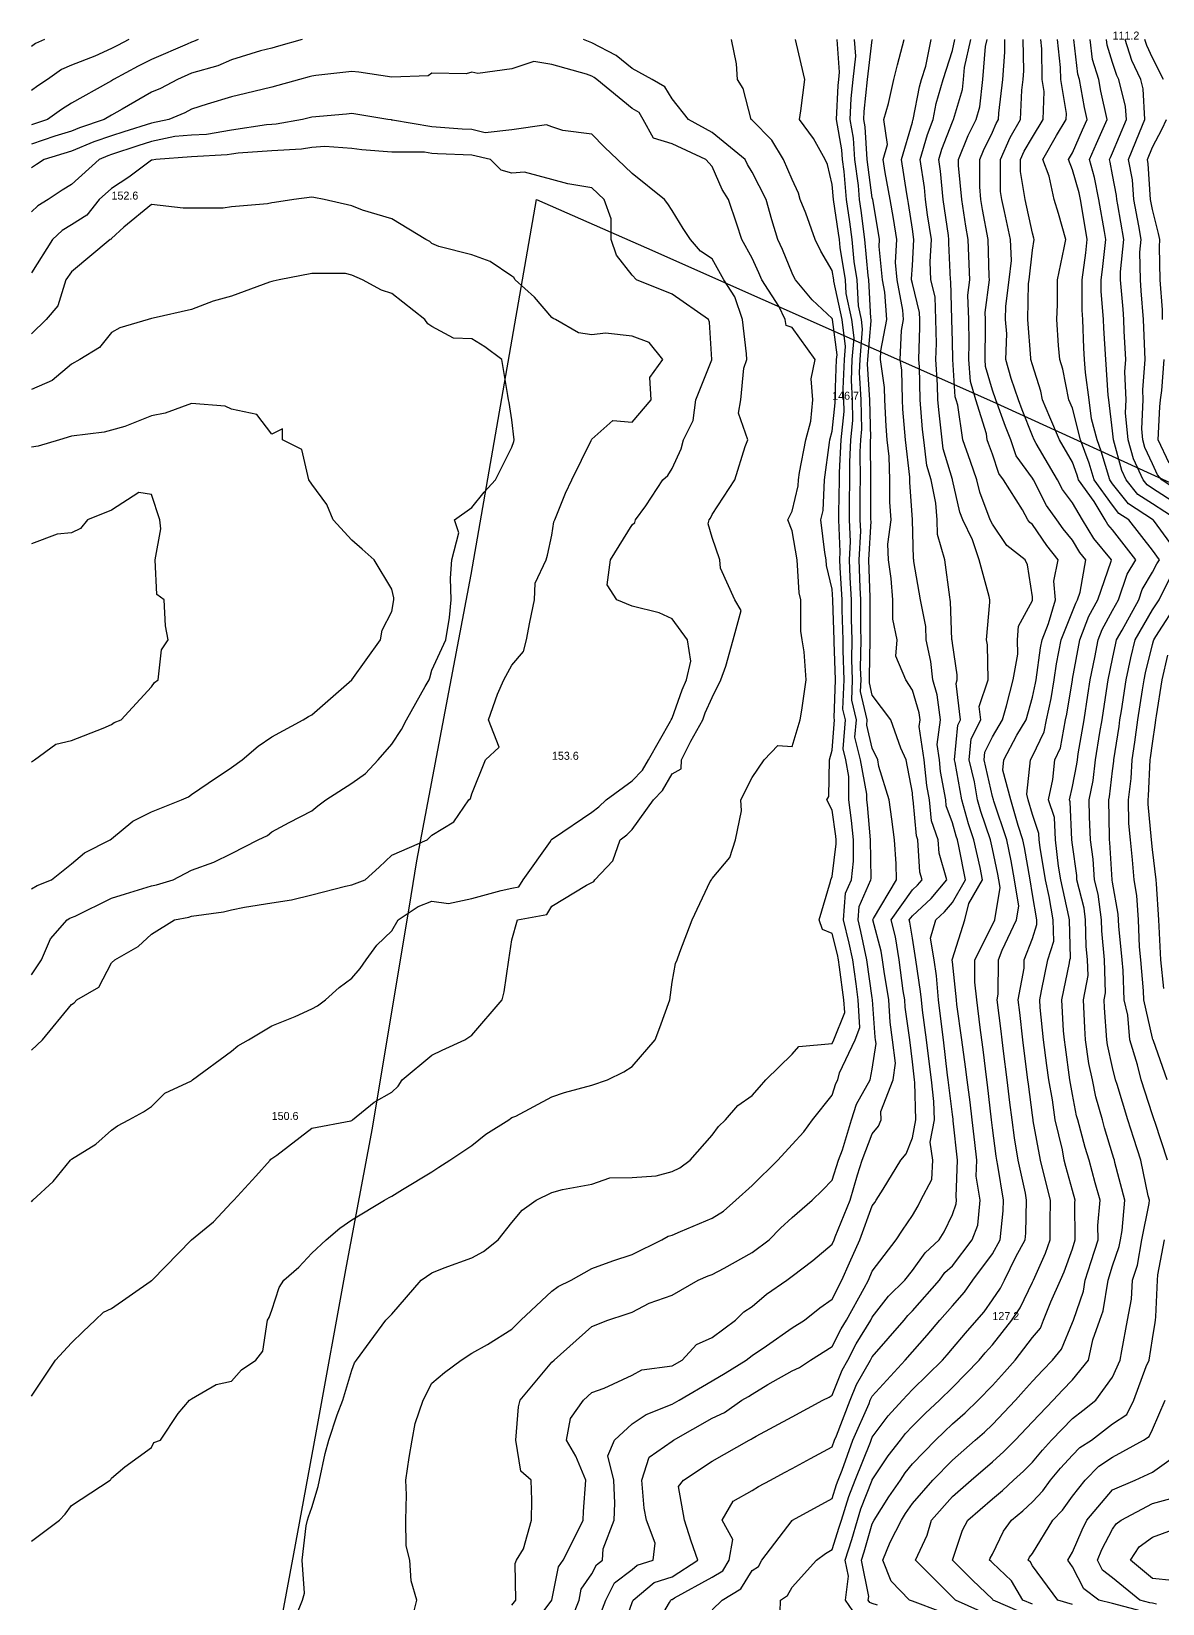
# Model space of a CAD drawing. Extents: x 0 to 213, y 0 to 456.
# Drawn here: x 0 to 141.2, y 259.6 to 456 of the extents above; entities that cross this region are included whole.
import ezdxf

# ---------------------------------------------------------------- set-up
doc = ezdxf.new("R2010")
doc.units = 0
for name, color, linetype in [('CONTOURS_MAJEURES', 3, 'CONTINUOUS'), ('CONTOURS_MINEURES', 8, 'CONTINUOUS'), ('PARCELLE', 4, 'CONTINUOUS'), ('POINTS_COTES', 7, 'CONTINUOUS')]:
    doc.layers.add(name, color=color, linetype=linetype)

msp = doc.modelspace()

# ---------------------------------------------------------------- linework, layer by layer
at = {"layer": 'CONTOURS_MAJEURES'}
for points in [[(1.647, 454.996), (0.487, 454.509), (0, 454.149)], [(61.275, 254.996), (64.998, 260.003), (65.817, 264.181), (66.391, 265), (67.868, 267.869), (68.91, 269.996), (68.921, 271.073), (69.217, 275.004), (67.981, 277.986), (66.804, 280), (67.306, 282.688), (68.953, 284.996), (69.996, 285.943), (71.499, 286.499), (75.005, 288.109), (76.206, 288.8), (80.003, 289.299), (81.263, 290.004), (83.065, 291.939), (85.001, 292.831), (87.92, 295), (88.96, 296.039), (89.999, 296.714), (91.77, 298.226), (94.325, 299.997), (94.998, 300.47), (97.574, 302.423), (99.996, 304.471), (100.237, 305.004), (100.375, 305.383), (102.227, 310.001), (103.142, 313.139), (103.723, 314.997), (105.005, 318.273), (105.795, 319.213), (106.099, 320.004), (106.05, 321.049), (107.587, 325.001), (107.892, 327.111), (107.541, 329.997), (107.236, 332.233), (107.048, 335.005), (106.467, 338.539), (106.267, 340.001), (106.103, 341.099), (105.05, 344.998), (105.165, 345.158), (108.026, 350.005), (107.987, 352.02), (107.757, 355.001), (107.424, 357.579), (107.092, 359.998), (105.834, 364.174), (105.681, 365.005), (105.005, 366.444), (104.312, 369.311), (104.367, 370.002), (103.541, 373.538), (103.596, 374.998), (103.544, 376.455), (103.619, 379.995), (103.569, 381.429), (103.574, 385.002), (103.472, 386.531), (103.363, 389.998), (103.565, 393.559), (103.506, 394.995), (103.497, 398.495), (103.522, 400.002), (103.477, 403.475), (103.553, 404.999), (103.696, 406.304), (103.612, 409.995), (103.403, 413.401), (103.468, 415.003), (103.798, 418.795), (103.642, 419.999), (103.268, 421.731), (103.111, 424.995), (102.737, 427.263), (102.488, 430.003), (102.207, 432.209), (101.79, 434.999), (101.475, 438.52), (101.279, 439.996), (101.203, 441.202), (100.527, 445.003), (100.745, 449.252), (100.819, 449.999), (100.925, 450.926), (100.606, 454.996)], [(85.001, 258.788), (86.266, 260.003), (88.597, 261.405), (89.999, 263.713), (90.784, 264.216), (91.2, 265), (94.998, 269.96), (95.018, 269.976), (95.056, 269.996), (99.996, 272.725), (100.537, 274.462), (100.749, 275.004), (101.244, 276.248), (102.569, 280), (104.597, 284.59), (104.754, 284.996), (104.826, 285.175), (105.005, 285.487), (109.11, 290.004), (110.003, 291.05), (111.871, 293.133), (113.433, 295), (115.001, 296.777), (116.532, 298.466), (117.572, 299.997), (119.999, 303.261), (120.977, 305.004), (121.341, 308.66), (121.372, 310.001), (120.686, 314.31), (120.538, 314.997), (120.46, 315.459), (119.999, 319.003), (119.88, 320.004), (119.377, 324.379), (119.289, 325.001), (118.829, 328.827), (118.666, 329.997), (118.458, 331.541), (118.038, 335.005), (117.805, 337.199), (117.821, 340.001), (119.999, 344.369), (120.298, 344.998), (120.966, 349.036), (120.806, 350.005), (120.691, 350.696), (119.999, 353.881), (119.752, 355.001), (118.546, 358.545), (118.14, 359.998), (117.745, 362.257), (117.114, 365.005), (117.366, 367.638), (118.56, 370.002), (118.352, 371.648), (119.478, 374.998), (119.377, 379.372), (119.282, 379.995), (119.69, 384.692), (119.673, 385.002), (119.605, 385.396), (118.348, 389.998), (117.517, 392.48), (116.302, 394.995), (115.944, 395.939), (115.016, 400.002), (115.012, 400.014), (115.001, 400.046), (113.844, 403.842), (113.712, 404.999), (113.345, 408.34), (113.201, 409.995), (113.164, 411.836), (112.936, 415.003), (113, 417.003), (112.934, 419.999), (112.848, 422.843), (112.313, 424.995), (112.216, 427.213), (112.387, 430.003), (111.914, 433.088), (111.643, 434.999), (111.506, 436.502), (110.965, 439.996), (111.886, 443.116), (112.608, 445.003), (112.995, 447.008), (113.863, 449.999), (115.001, 453.618), (115.322, 454.996)], [(118.572, 258.574), (115.402, 260.003), (115.198, 260.2), (115.001, 260.397), (110.396, 265), (111.873, 268.126), (112.411, 269.996), (115.001, 272.95), (117.367, 275.004), (119.999, 277.283), (121.441, 278.559), (122.848, 280), (124.997, 282.269), (127.594, 284.996), (128.765, 286.23), (129.996, 287.513), (131.999, 290.004), (132.539, 292.541), (133.429, 295), (133.832, 296.169), (134.446, 299.997), (135.005, 301.756), (135.83, 304.177), (135.975, 305.004), (136.212, 306.211), (136.548, 310.001), (135.296, 314.706), (135.236, 314.997), (135.179, 315.172), (135.005, 315.72), (134, 319.001), (133.733, 320.004), (132.906, 322.907), (132.493, 325.001), (132.044, 327.044), (131.634, 329.997), (131.524, 331.526), (131.362, 335.005), (131.942, 338.059), (131.881, 340.001), (131.72, 341.721), (131.635, 344.998), (131.448, 346.45), (130.557, 350.005), (130.525, 350.533), (129.996, 354.398), (129.924, 355.001), (129.731, 359.733), (129.64, 359.998), (129.996, 361.667), (130.544, 364.457), (130.612, 365.005), (130.725, 365.733), (131.444, 370.002), (131.927, 373.071), (132.226, 374.998), (132.796, 377.791), (133.209, 379.995), (133.709, 381.29), (135.005, 383.668), (135.729, 385.002), (136.816, 388.188), (137.897, 389.998), (135.005, 393.726), (134.433, 394.425), (134.085, 394.995), (132.728, 397.271), (130.754, 400.002), (130.581, 400.587), (129.996, 402.179), (128.388, 404.999), (127.175, 407.818), (126.276, 409.995), (126.068, 411.068), (124.997, 414.335), (124.811, 415.003), (124.816, 415.184), (124.427, 419.999), (124.515, 424.513), (124.577, 424.995), (124.997, 428.697), (125.233, 430.003), (125.181, 430.187), (124.997, 430.792), (124.07, 434.999), (123.51, 438.509), (123.51, 439.996), (123.961, 441.034), (124.997, 442.82), (126.326, 445.003), (126.479, 448.519), (126.23, 449.999), (126.168, 453.826), (126.037, 454.996)], [(145.001, 397.384), (141.142, 400.002), (140.629, 400.629), (140.003, 401.983), (139.042, 404.038), (138.774, 404.999), (138.65, 406.351), (138.827, 409.995), (138.764, 411.236), (139.073, 415.003), (139.018, 415.986), (138.851, 419.999), (138.596, 423.589), (138.481, 424.995), (138.413, 428.411), (138.576, 430.003), (138.289, 431.716), (137.651, 434.999), (137.489, 437.483), (137.001, 439.996), (138.37, 443.367), (139.05, 445.003), (138.827, 448.825), (138.529, 449.999), (137.405, 452.399), (136.559, 454.996)], [(0, 285.507), (3.012, 290.004), (4.998, 292.167), (6.437, 293.562), (7.966, 295), (9.012, 295.984), (9.996, 296.46), (14.82, 299.812), (15.005, 299.928), (15.051, 299.95), (15.084, 299.997), (20.003, 305.004), (22.721, 307.284), (25.001, 309.701), (25.269, 310.001), (28, 312.998), (29.804, 314.997), (29.905, 315.091), (30, 315.173), (30.624, 315.623), (34.998, 318.958), (39.903, 319.912), (39.996, 319.944), (40.036, 319.964), (40.11, 320.004), (42.784, 322.219), (45.005, 323.47), (45.777, 324.229), (46.306, 325.001), (50.003, 328.102), (51.282, 328.719), (54.127, 329.997), (55.001, 330.581), (58.786, 335.005), (59.011, 335.992), (59.6, 340.001), (59.999, 342.499), (60.681, 344.998), (64.338, 345.658), (64.998, 346.697), (69.314, 349.322), (69.996, 349.667), (70.211, 349.79), (70.345, 350.005), (72.62, 352.384), (73.522, 355.001), (74.359, 355.646), (75.005, 356.285), (77.666, 359.998), (78.82, 361.183), (80.003, 363.244), (81.131, 363.875), (81.162, 365.005), (82.32, 367.322), (83.845, 370.002), (84.149, 370.854), (85.001, 372.783), (86.094, 374.998), (86.691, 376.688), (87.629, 379.995), (88.643, 383.643), (87.841, 385.002), (86.042, 388.957), (85.944, 389.998), (85.001, 392.774), (84.501, 394.495), (84.65, 394.995), (84.792, 395.205), (85.001, 395.652), (87.85, 400.002), (89.14, 404.14), (89.444, 404.999), (88.308, 408.305), (88.602, 409.995), (88.945, 413.947), (89.326, 415.003), (89.292, 415.71), (88.775, 419.999), (87.849, 422.845), (86.468, 424.995), (85.001, 427.61), (83.566, 428.564), (82.302, 430.003), (81.396, 431.396), (80.003, 433.651), (79.458, 434.455), (79.037, 434.999), (75.005, 438.254), (73.192, 439.996), (71.571, 441.571), (69.996, 443.161), (66.356, 443.642), (64.998, 444.096), (64.319, 444.323), (59.999, 443.716), (56.646, 443.355), (55.001, 443.755), (53.798, 443.798), (50.003, 444.088), (45.065, 444.943), (45.005, 444.943), (44.949, 444.947), (44.52, 445.003), (39.996, 445.743), (39.333, 445.666), (34.998, 445.286), (33.852, 445.003), (30.578, 444.424), (30, 444.394), (29.344, 444.346), (25.001, 443.691), (21.862, 443.141), (20.003, 443.041), (17.884, 442.88), (15.005, 442.248), (13.277, 441.723), (9.996, 440.617), (9.531, 440.462), (8.438, 439.996), (4.998, 436.903), (3.837, 436.16), (2.072, 434.999), (0.782, 434.218), (0, 433.491)], [(0, 364.735), (0.4, 365.005), (3.049, 366.953), (4.998, 367.399), (8.962, 368.968), (9.996, 369.425), (10.342, 369.657), (11.198, 370.002), (15.005, 374.129), (15.344, 374.659), (15.805, 374.998), (16.255, 378.745), (17.063, 379.995), (16.754, 381.747), (16.583, 385.002), (15.657, 385.654), (15.459, 389.998), (16.158, 393.842), (16.022, 394.995), (15.005, 398.157), (13.411, 398.409), (9.996, 396.206), (6.997, 394.995), (6.109, 393.884), (4.998, 393.383), (3.213, 393.21), (0, 391.997)], [(140.485, 259.52), (140.003, 259.609), (139.667, 259.667), (138.403, 260.003), (135.005, 262.811), (133.767, 263.765), (133.122, 265), (133.684, 266.317), (135.005, 268.866), (135.451, 269.55), (136.066, 269.996), (140.003, 272.098), (142.293, 272.709)]]:
    msp.add_lwpolyline(points, dxfattribs=at)
at = {"layer": 'CONTOURS_MINEURES'}
for points in [[(1.647, 454.996), (0.487, 454.509), (0, 454.149)], [(12.171, 454.996), (10.728, 454.265), (9.996, 453.872), (7.907, 452.908), (4.998, 451.795), (3.732, 451.265), (2.022, 449.999), (0.786, 449.214), (0, 448.648)], [(20.811, 454.996), (20.246, 454.753), (20.003, 454.684), (19.444, 454.437), (15.005, 452.498), (13.344, 451.656), (10.258, 449.999), (9.996, 449.849), (9.612, 449.615), (4.998, 447.04), (3.752, 446.248), (2.02, 445.003), (0, 444.322)], [(33.791, 454.996), (30.842, 454.154), (30, 453.929), (28.599, 453.596), (25.001, 452.454), (23.285, 451.716), (20.003, 450.78), (18.234, 449.999), (16.117, 448.887), (15.005, 448.427), (11.312, 446.315), (9.996, 445.561), (9.081, 445.003), (6.017, 443.982), (4.998, 443.547), (2.912, 442.914), (0, 441.932)], [(33.042, 258.044), (33.844, 260.003), (34.116, 260.885), (33.816, 265), (34.284, 269.282), (34.476, 269.996), (34.586, 270.409), (34.998, 271.589), (35.813, 274.187), (35.971, 275.004), (36.664, 278.335), (37.12, 280), (38.16, 283.161), (38.899, 284.996), (39.996, 288.752), (40.33, 289.67), (40.574, 290.004), (42.308, 292.31), (44.259, 295), (45.005, 295.729), (48.664, 299.997), (50.003, 300.913), (51.533, 301.53), (55.001, 302.764), (56.454, 303.549), (58.269, 305.004), (59.999, 307.198), (61.277, 308.724), (63.025, 310.001), (64.998, 310.949), (66.313, 311.315), (69.996, 311.999), (72.234, 312.765), (75.005, 312.794), (78.027, 313.022), (80.003, 313.557), (80.974, 314.026), (82.269, 314.997), (85.001, 318.108), (85.802, 319.202), (86.69, 320.004), (88.199, 321.805), (89.999, 323.065), (90.911, 324.09), (91.721, 325.001), (94.998, 328.24), (95.814, 329.182), (99.996, 329.553), (100.208, 329.997), (101.557, 333.443), (101.463, 335.005), (100.923, 339.076), (100.789, 340.001), (100.653, 340.657), (99.996, 343.283), (98.803, 343.806), (98.376, 344.998), (99.8, 349.809), (99.817, 350.005), (99.996, 350.405), (100.496, 354.503), (100.489, 355.001), (100.448, 355.453), (99.996, 358.708), (99.306, 359.998), (99.59, 360.405), (99.637, 365.005), (99.996, 366.211), (100.294, 370.002), (100.238, 370.243), (100.419, 374.998), (100.248, 379.743), (100.254, 379.995), (100.083, 384.915), (100.083, 385.002), (99.996, 386.317), (99.282, 389.285), (99.235, 389.998), (99.079, 390.915), (98.592, 394.995), (98.859, 396.134), (99.022, 400.002), (99.64, 404.643), (99.711, 404.999), (99.996, 406.065), (100.382, 409.609), (100.374, 409.995), (100.352, 410.351), (100.542, 415.003), (100.594, 415.599), (100.026, 419.999), (99.996, 420.139), (97.475, 422.475), (95.418, 424.995), (95.261, 425.26), (94.998, 425.797), (93.77, 428.773), (93.203, 430.003), (92.457, 432.46), (91.742, 434.999), (89.999, 438.427), (89.404, 439.4), (89.14, 439.996), (85.001, 443.377), (82.029, 445.003), (80.003, 447.61), (79.113, 449.11), (77.526, 449.999), (75.005, 451.378), (72.998, 452.995), (69.996, 454.58), (68.932, 454.996)], [(47.485, 257.519), (48.129, 260.003), (47.411, 262.409), (47.27, 265), (46.794, 266.789), (46.734, 269.996), (46.853, 273.152), (46.757, 275.004), (47.165, 277.841), (47.548, 280), (47.918, 282.084), (48.922, 284.996), (50.003, 287.133), (51.56, 288.444), (53.646, 290.004), (55.001, 290.854), (56.952, 291.954), (59.999, 293.865), (60.57, 294.43), (61.105, 295), (64.998, 298.604), (65.788, 299.207), (67.391, 299.997), (69.996, 301.456), (72.617, 302.384), (75.005, 303.205), (78.713, 305.004), (79.515, 305.492), (80.003, 305.61), (81.069, 306.07), (85.001, 307.715), (86.405, 308.597), (87.98, 310.001), (89.999, 311.834), (93.222, 314.997), (94.998, 316.919), (96.463, 318.536), (97.538, 320.004), (99.996, 323.107), (100.458, 324.54), (100.717, 325.001), (100.906, 325.909), (102.858, 329.997), (103.462, 331.539), (103.252, 335.005), (102.985, 337.02), (102.553, 340.001), (102.113, 342.113), (101.392, 344.998), (101.654, 348.347), (102.384, 350.005), (102.669, 352.335), (102.634, 355.001), (102.417, 357.416), (102.058, 359.998), (102.071, 362.931), (101.696, 365.005), (101.366, 366.372), (101.652, 370.002), (101.339, 371.341), (101.478, 374.998), (101.347, 378.647), (101.376, 379.995), (101.245, 383.753), (101.247, 385.002), (100.98, 389.017), (100.949, 389.998), (101.006, 391.007), (100.842, 394.995), (100.839, 395.838), (100.91, 400.002), (100.898, 400.903), (101.104, 404.999), (101.487, 408.508), (101.453, 409.995), (101.369, 411.368), (101.517, 415.003), (101.662, 416.664), (101.231, 419.999), (100.195, 424.796), (100.186, 424.995), (99.996, 426.148), (98.561, 428.565), (97.854, 430.003), (96.701, 433.296), (96.002, 434.999), (95.804, 435.805), (94.998, 437.497), (93.911, 439.996), (92.438, 442.439), (89.999, 444.912), (89.869, 445.003), (88.889, 448.889), (88.182, 449.999), (88.049, 451.949), (87.404, 454.996)], [(59.999, 259.367), (60.495, 260.003), (60.412, 264.587), (60.562, 265), (61.428, 266.427), (62.442, 269.996), (62.499, 272.5), (62.408, 275.004), (61.11, 276.114), (60.483, 280), (60.833, 284.164), (61.021, 284.996), (64.998, 289.743), (65.289, 290.004), (69.996, 294.182), (71.979, 295), (74.248, 295.755), (75.005, 295.986), (77.136, 297.131), (80.003, 298.105), (83.252, 299.997), (84.489, 300.51), (85.001, 300.693), (86.501, 301.499), (89.999, 303.461), (92.129, 305.004), (93.538, 306.463), (94.998, 307.799), (97.473, 310.001), (98.764, 311.232), (99.996, 312.499), (100.777, 314.997), (101.278, 316.279), (102.39, 320.004), (103.027, 321.977), (104.724, 325.001), (105.005, 326.346), (105.466, 329.536), (105.41, 329.997), (105.361, 330.354), (105.045, 335.005), (105.005, 335.248), (104.317, 340.001), (103.574, 343.57), (103.216, 344.998), (103.346, 346.655), (104.822, 350.005), (104.842, 350.168), (104.779, 355.001), (104.385, 359.379), (104.299, 359.998), (104.302, 360.7), (103.524, 365.005), (102.839, 367.841), (103.009, 370.002), (102.44, 372.44), (102.537, 374.998), (102.445, 377.551), (102.497, 379.995), (102.407, 382.591), (102.41, 385.002), (102.226, 387.774), (102.156, 389.998), (102.286, 392.283), (102.174, 394.995), (102.168, 397.166), (102.216, 400.002), (102.188, 402.189), (102.329, 404.999), (102.591, 407.406), (102.533, 409.995), (102.386, 412.384), (102.493, 415.003), (102.73, 417.73), (102.437, 419.999), (101.732, 423.263), (101.648, 424.995), (100.985, 429.014), (100.896, 430.003), (100.794, 430.799), (100.166, 434.999), (99.996, 436.907), (99.387, 439.387), (99.097, 439.996), (97.642, 442.645), (95.89, 445.003), (96.084, 446.089), (96.579, 449.999), (95.535, 454.459), (95.411, 454.996)], [(61.275, 254.996), (64.998, 260.003), (65.817, 264.181), (66.391, 265), (67.868, 267.869), (68.91, 269.996), (68.921, 271.073), (69.217, 275.004), (67.981, 277.986), (66.804, 280), (67.306, 282.688), (68.953, 284.996), (69.996, 285.943), (71.499, 286.499), (75.005, 288.109), (76.206, 288.8), (80.003, 289.299), (81.263, 290.004), (83.065, 291.939), (85.001, 292.831), (87.92, 295), (88.96, 296.039), (89.999, 296.714), (91.77, 298.226), (94.325, 299.997), (94.998, 300.47), (97.574, 302.423), (99.996, 304.471), (100.237, 305.004), (100.375, 305.383), (102.227, 310.001), (103.142, 313.139), (103.723, 314.997), (105.005, 318.273), (105.795, 319.213), (106.099, 320.004), (106.05, 321.049), (107.587, 325.001), (107.892, 327.111), (107.541, 329.997), (107.236, 332.233), (107.048, 335.005), (106.467, 338.539), (106.267, 340.001), (106.103, 341.099), (105.05, 344.998), (105.165, 345.158), (108.026, 350.005), (107.987, 352.02), (107.757, 355.001), (107.424, 357.579), (107.092, 359.998), (105.834, 364.174), (105.681, 365.005), (105.005, 366.444), (104.312, 369.311), (104.367, 370.002), (103.541, 373.538), (103.596, 374.998), (103.544, 376.455), (103.619, 379.995), (103.569, 381.429), (103.574, 385.002), (103.472, 386.531), (103.363, 389.998), (103.565, 393.559), (103.506, 394.995), (103.497, 398.495), (103.522, 400.002), (103.477, 403.475), (103.553, 404.999), (103.696, 406.304), (103.612, 409.995), (103.403, 413.401), (103.468, 415.003), (103.798, 418.795), (103.642, 419.999), (103.268, 421.731), (103.111, 424.995), (102.737, 427.263), (102.488, 430.003), (102.207, 432.209), (101.79, 434.999), (101.475, 438.52), (101.279, 439.996), (101.203, 441.202), (100.527, 445.003), (100.745, 449.252), (100.819, 449.999), (100.925, 450.926), (100.606, 454.996)], [(67.43, 257.567), (68.375, 260.003), (68.64, 261.358), (69.996, 263.289), (70.56, 264.437), (71.3, 265), (71.403, 266.403), (72.755, 269.996), (72.86, 272.14), (72.706, 275.004), (71.966, 278.035), (72.815, 280), (75.005, 282.015), (76.78, 283.221), (80.003, 284.472), (80.887, 284.996), (85.001, 287.421), (86.648, 288.354), (89.253, 290.004), (89.999, 290.582), (91.784, 291.788), (94.998, 294.033), (96.522, 295), (98.466, 296.529), (99.996, 297.627), (101.215, 299.997), (102.163, 302.164), (103.447, 305.004), (105.005, 309.256), (105.301, 309.705), (105.496, 310.001), (106.375, 311.371), (108.579, 314.997), (109.23, 315.771), (110.003, 317.779), (110.423, 320.004), (110.314, 324.69), (110.276, 325.001), (110.003, 327.28), (109.672, 329.997), (109.112, 334.112), (109.051, 335.005), (108.864, 336.143), (108.337, 340.001), (107.905, 342.9), (107.338, 344.998), (110.003, 348.737), (110.664, 349.342), (111.218, 350.005), (110.947, 350.949), (110.69, 355.001), (110.507, 355.506), (110.095, 359.998), (110.081, 360.076), (110.003, 360.865), (109.238, 365.005), (108.56, 366.447), (107.308, 370.002), (105.005, 373.081), (104.641, 374.636), (104.655, 374.998), (104.642, 375.36), (104.741, 379.995), (104.732, 380.268), (104.737, 385.002), (104.718, 385.288), (104.57, 389.998), (104.845, 394.835), (104.838, 394.995), (104.825, 399.823), (104.828, 400.002), (104.766, 404.761), (104.778, 404.999), (104.8, 405.202), (104.692, 409.995), (104.42, 414.418), (104.444, 415.003), (104.866, 419.86), (104.848, 419.999), (104.805, 420.198), (104.573, 424.995), (104.488, 425.512), (104.081, 430.003), (103.62, 433.618), (103.413, 434.999), (103.258, 436.742), (102.825, 439.996), (102.656, 442.656), (102.239, 445.003), (102.374, 447.627), (102.608, 449.999), (102.945, 452.941), (102.783, 454.996)], [(69.996, 255.475), (71.744, 260.003), (72.816, 262.186), (75.005, 263.85), (75.628, 264.377), (77.616, 265), (77.884, 267.118), (76.822, 269.996), (76.498, 271.492), (76.232, 275.004), (77.149, 277.856), (80.003, 279.885), (80.175, 280), (85.001, 282.73), (86.551, 283.448), (88.72, 284.996), (89.537, 285.46), (89.999, 285.752), (91.95, 286.951), (94.998, 288.643), (95.923, 289.077), (97.269, 290.004), (99.996, 291.688), (101.103, 293.896), (101.781, 295), (103.989, 298.984), (104.51, 299.997), (105.005, 301.126), (107.98, 305.004), (108.784, 306.223), (110.003, 308.072), (110.717, 309.287), (111.06, 310.001), (112.431, 312.569), (112.551, 314.997), (112.235, 317.234), (112.759, 320.004), (112.705, 322.299), (112.376, 325.001), (112.019, 327.982), (111.781, 329.997), (111.28, 333.725), (111.131, 335.005), (111.038, 336.039), (110.445, 340.001), (110.003, 342.708), (109.706, 344.7), (109.625, 344.998), (110.003, 345.527), (112.339, 347.665), (114.294, 350.005), (113.339, 353.34), (113.233, 355.001), (112.376, 357.374), (112.135, 359.998), (111.807, 361.805), (111.492, 365.005), (110.855, 369.15), (110.967, 370.002), (110.858, 370.857), (110.003, 373.725), (109.191, 374.998), (107.955, 377.948), (108.113, 379.995), (107.562, 382.557), (107.57, 385.002), (107.34, 387.664), (107.01, 389.998), (106.955, 391.948), (107.337, 394.995), (107.191, 397.186), (107.177, 400.002), (107.104, 402.9), (106.865, 404.999), (106.713, 406.706), (106.561, 409.995), (106.531, 411.524), (106.046, 415.003), (106.086, 416.083), (106.809, 419.999), (106.574, 423.426), (106.284, 424.995), (105.855, 429.151), (105.906, 430.003), (105.788, 430.786), (105.048, 434.999), (105.005, 435.232), (104.371, 439.996), (104.11, 444.109), (103.951, 445.003), (104.003, 446.002), (104.396, 449.999), (104.964, 454.956), (104.961, 454.996)], [(73.341, 254.996), (75.005, 259.703), (75.146, 260.003), (77.778, 262.228), (80.003, 262.925), (83.211, 265), (82.365, 267.361), (81.557, 269.996), (80.798, 274.208), (81.424, 275.004), (85.001, 277.351), (89.631, 280), (89.883, 280.117), (89.999, 280.2), (90.479, 280.479), (94.998, 282.896), (98.833, 284.996), (99.626, 285.367), (99.996, 285.622), (101.248, 288.752), (101.966, 290.004), (102.979, 292.025), (104.808, 295), (105.005, 295.355), (107.033, 297.97), (109.051, 299.997), (110.003, 301.175), (111.607, 303.397), (113.352, 305.004), (113.962, 306.042), (115.001, 308.202), (115.483, 309.518), (115.529, 310.001), (115.455, 310.455), (115.621, 314.997), (115.11, 319.896), (115.097, 320.004), (115.087, 320.09), (115.001, 320.694), (114.476, 325.001), (114.405, 325.597), (113.886, 329.997), (113.712, 331.289), (113.281, 335.005), (113.01, 338.01), (112.712, 340.001), (112.265, 342.736), (112.932, 344.998), (114.013, 345.987), (115.001, 347.17), (116.635, 350.005), (115.808, 354.195), (115.63, 355.001), (115.47, 355.47), (115.001, 357.148), (114.244, 359.241), (114.175, 359.998), (113.534, 363.535), (113.389, 365.005), (113.096, 366.91), (113.504, 370.002), (113.11, 373.108), (112.546, 374.998), (112.31, 377.304), (111.728, 379.995), (111.669, 381.664), (111.01, 385.002), (110.205, 389.797), (110.178, 389.998), (110.138, 390.133), (110.003, 394.995), (109.69, 399.689), (109.689, 400.002), (109.681, 400.324), (109.147, 404.999), (108.808, 408.801), (108.753, 409.995), (108.681, 413.678), (108.496, 415.003), (108.629, 418.626), (108.883, 419.999), (108.801, 421.201), (108.098, 424.995), (107.878, 427.124), (108.051, 430.003), (107.653, 432.65), (107.241, 434.999), (106.599, 438.402), (106.357, 439.996), (106.907, 441.902), (106.435, 445.003), (107.009, 447.007), (107.676, 449.999), (108.155, 451.847), (108.987, 454.996)], [(76.945, 254.996), (79.693, 259.693), (79.839, 260.003), (79.928, 260.079), (80.003, 260.102), (80.283, 260.283), (85.001, 262.864), (86.336, 263.666), (87.146, 265), (87.588, 267.586), (86.234, 269.996), (87.63, 272.37), (89.999, 273.718), (90.801, 274.201), (92.288, 275.004), (94.053, 275.948), (94.998, 276.464), (97.287, 277.712), (99.996, 279.162), (100.292, 280), (100.525, 280.528), (102.25, 284.996), (103.037, 286.964), (104.78, 290.004), (104.855, 290.154), (105.005, 290.398), (108.965, 295), (109.418, 295.585), (110.003, 296.172), (113.406, 299.997), (114.075, 300.924), (115.001, 301.777), (117.491, 305.004), (118.163, 306.839), (118.46, 310.001), (117.98, 312.978), (118.053, 314.997), (117.826, 317.174), (117.488, 320.004), (117.232, 322.235), (116.839, 325.001), (116.642, 326.641), (116.173, 329.997), (115.577, 334.428), (115.507, 335.005), (115.001, 339.763), (114.981, 339.981), (114.978, 340.001), (114.974, 340.028), (115.001, 340.12), (116.577, 344.998), (117.061, 347.061), (118.758, 350.005), (118.452, 351.552), (117.691, 355.001), (117.008, 357.008), (116.172, 359.998), (115.359, 364.647), (115.277, 365.005), (115.689, 369.314), (116.036, 370.002), (115.463, 374.536), (115.619, 374.998), (115.605, 375.601), (115.001, 379.566), (114.961, 379.955), (114.953, 379.995), (114.783, 384.784), (114.74, 385.002), (114.687, 385.316), (114.068, 389.998), (113.14, 393.134), (113.088, 394.995), (112.928, 397.071), (112.342, 400.002), (111.795, 401.794), (111.429, 404.999), (111.288, 406.284), (110.964, 409.995), (110.882, 414.122), (110.818, 415.003), (110.947, 419.055), (110.926, 419.999), (110.899, 420.895), (110.003, 424.506), (109.912, 424.995), (109.902, 425.097), (110.003, 426.784), (110.2, 430.003), (110.003, 431.288), (109.518, 434.514), (109.433, 434.999), (109.3, 435.701), (108.65, 439.996), (110.003, 444.685), (110.075, 444.931), (110.103, 445.003), (110.895, 449.107), (111.154, 449.999), (111.682, 451.678), (112.36, 454.996)], [(85.001, 258.788), (86.266, 260.003), (88.597, 261.405), (89.999, 263.713), (90.784, 264.216), (91.2, 265), (94.998, 269.96), (95.018, 269.976), (95.056, 269.996), (99.996, 272.725), (100.537, 274.462), (100.749, 275.004), (101.244, 276.248), (102.569, 280), (104.597, 284.59), (104.754, 284.996), (104.826, 285.175), (105.005, 285.487), (109.11, 290.004), (110.003, 291.05), (111.871, 293.133), (113.433, 295), (115.001, 296.777), (116.532, 298.466), (117.572, 299.997), (119.999, 303.261), (120.977, 305.004), (121.341, 308.66), (121.372, 310.001), (120.686, 314.31), (120.538, 314.997), (120.46, 315.459), (119.999, 319.003), (119.88, 320.004), (119.377, 324.379), (119.289, 325.001), (118.829, 328.827), (118.666, 329.997), (118.458, 331.541), (118.038, 335.005), (117.805, 337.199), (117.821, 340.001), (119.999, 344.369), (120.298, 344.998), (120.966, 349.036), (120.806, 350.005), (120.691, 350.696), (119.999, 353.881), (119.752, 355.001), (118.546, 358.545), (118.14, 359.998), (117.745, 362.257), (117.114, 365.005), (117.366, 367.638), (118.56, 370.002), (118.352, 371.648), (119.478, 374.998), (119.377, 379.372), (119.282, 379.995), (119.69, 384.692), (119.673, 385.002), (119.605, 385.396), (118.348, 389.998), (117.517, 392.48), (116.302, 394.995), (115.944, 395.939), (115.016, 400.002), (115.012, 400.014), (115.001, 400.046), (113.844, 403.842), (113.712, 404.999), (113.345, 408.34), (113.201, 409.995), (113.164, 411.836), (112.936, 415.003), (113, 417.003), (112.934, 419.999), (112.848, 422.843), (112.313, 424.995), (112.216, 427.213), (112.387, 430.003), (111.914, 433.088), (111.643, 434.999), (111.506, 436.502), (110.965, 439.996), (111.886, 443.116), (112.608, 445.003), (112.995, 447.008), (113.863, 449.999), (115.001, 453.618), (115.322, 454.996)], [(93.508, 258.511), (93.549, 260.003), (94.432, 260.569), (94.998, 261.634), (98.044, 265), (99.149, 265.846), (99.996, 266.313), (100.883, 269.111), (101.145, 269.996), (102.062, 272.938), (102.872, 275.004), (104.759, 279.755), (104.845, 280), (105.005, 280.361), (106.973, 283.028), (108.785, 284.996), (110.003, 286.329), (113.757, 290.004), (114.345, 290.659), (115.001, 291.443), (116.622, 293.38), (118.061, 295), (118.982, 296.017), (119.999, 297.514), (121.006, 298.99), (121.49, 299.997), (122.906, 302.909), (124.082, 305.004), (124.164, 305.837), (124.261, 310.001), (124.121, 310.876), (123.233, 314.997), (122.763, 317.766), (122.472, 320.004), (122.187, 322.192), (121.838, 325.001), (121.379, 328.618), (121.207, 329.997), (121.088, 331.088), (120.593, 335.005), (120.729, 335.735), (120.757, 340.001), (121.216, 341.218), (123.014, 344.998), (123.296, 346.702), (122.751, 350.005), (122.357, 352.362), (121.784, 355.001), (120.167, 359.83), (120.119, 359.998), (119.999, 360.438), (118.952, 365.005), (119.043, 365.961), (119.999, 367.853), (121.263, 370.002), (121.754, 371.756), (122.604, 374.998), (123.19, 378.188), (123.149, 379.995), (123.279, 381.716), (124.997, 384.902), (125.026, 385.002), (124.997, 385.347), (124.367, 389.368), (124.11, 389.998), (121.789, 391.788), (119.999, 394.428), (119.725, 394.995), (118.424, 398.424), (118.064, 400.002), (117.269, 402.269), (116.323, 404.999), (115.695, 409.302), (115.476, 409.995), (115.369, 410.364), (115.051, 415.003), (115.052, 415.054), (115.001, 417.274), (114.941, 419.999), (114.796, 424.791), (114.746, 424.995), (114.547, 429.548), (114.574, 430.003), (114.497, 430.506), (113.86, 434.999), (113.538, 438.533), (113.312, 439.996), (113.697, 441.302), (115.001, 444.709), (115.086, 444.918), (115.128, 445.003), (116.259, 448.742), (116.401, 449.999), (116.515, 451.513), (117.325, 454.996)], [(103.011, 258.01), (101.646, 260.003), (102.012, 262.989), (101.611, 265), (102.427, 267.571), (103.145, 269.996), (103.587, 271.414), (104.994, 275.004), (105.005, 275.03), (106.978, 278.027), (108.539, 280), (109.161, 280.842), (110.003, 281.757), (111.646, 283.354), (113.383, 284.996), (115.001, 286.58), (118.341, 290.004), (119.096, 290.907), (119.999, 291.924), (122.416, 295), (123.462, 296.535), (124.997, 299.732), (125.116, 299.997), (126.636, 303.362), (127.228, 305.004), (127.207, 307.213), (127.275, 310.001), (126.779, 311.782), (126.018, 314.997), (125.106, 319.895), (125.08, 320.004), (124.997, 320.604), (124.491, 324.494), (124.428, 325.001), (124.345, 325.653), (123.803, 329.997), (123.429, 333.433), (123.23, 335.005), (123.975, 338.979), (123.982, 340.001), (124.997, 342.692), (125.564, 344.431), (125.549, 344.998), (124.997, 348.179), (124.696, 350.005), (124.023, 354.027), (123.811, 355.001), (123.215, 356.784), (122.297, 359.998), (121.286, 363.716), (121.427, 365.005), (123.07, 368.075), (124.204, 370.002), (124.997, 372.842), (125.398, 374.598), (125.461, 374.998), (126.011, 378.981), (126.208, 379.995), (127.021, 382.021), (127.866, 385.002), (127.674, 387.322), (128.224, 389.998), (126.784, 391.784), (124.997, 394.386), (124.654, 394.651), (124.421, 394.995), (123.761, 396.234), (121.376, 400.002), (120.792, 400.795), (119.999, 403.174), (119.525, 404.525), (119.361, 404.999), (119.252, 405.745), (117.915, 409.995), (117.255, 412.253), (117.067, 415.003), (117.105, 417.106), (117.038, 419.999), (116.942, 423.055), (117.189, 424.995), (117.059, 427.941), (116.988, 430.003), (116.678, 431.679), (116.166, 434.999), (115.747, 439.249), (115.747, 439.996), (116.979, 443.021), (117.952, 445.003), (118.427, 446.575), (118.816, 449.999), (119.125, 454.122), (119.328, 454.996)], [(105.645, 259.362), (105.005, 259.588), (104.701, 259.699), (104.492, 260.003), (104.548, 260.459), (103.643, 265), (103.97, 266.031), (105.005, 269.524), (105.242, 269.996), (107.077, 272.928), (108.507, 275.004), (109.101, 275.905), (110.003, 277.045), (112.889, 280), (113.96, 281.041), (115.001, 282.026), (116.595, 283.403), (118.204, 284.996), (119.999, 286.84), (121.511, 288.49), (122.833, 290.004), (124.997, 292.822), (125.992, 294.006), (126.396, 295), (127.283, 297.285), (128.493, 299.997), (128.961, 301.033), (129.996, 303.906), (130.35, 305.004), (130.31, 309.687), (130.339, 310.001), (129.996, 311.209), (129.171, 314.172), (128.975, 314.997), (128.742, 316.253), (127.842, 320.004), (127.497, 322.503), (127.044, 325.001), (126.798, 326.801), (126.4, 329.997), (125.959, 334.041), (125.911, 335.005), (126.143, 336.15), (126.905, 340.001), (127.665, 342.331), (127.594, 344.998), (127.088, 347.91), (126.628, 350.005), (125.958, 354.041), (125.844, 355.001), (125.811, 355.815), (124.997, 358.167), (124.475, 359.998), (124.279, 360.717), (124.748, 365.005), (124.997, 365.471), (126.481, 368.519), (126.747, 370.002), (127.35, 372.646), (127.723, 374.998), (127.998, 376.995), (128.583, 379.995), (129.996, 383.52), (130.408, 384.589), (130.633, 385.002), (130.963, 385.967), (131.671, 389.998), (130.918, 390.919), (129.996, 392.427), (128.849, 393.849), (128.063, 394.995), (126.764, 396.764), (125.119, 400.002), (124.997, 400.207), (122.966, 402.968), (122.288, 404.999), (121.644, 406.643), (120.412, 409.995), (119.999, 411.205), (119.141, 414.143), (119.082, 415.003), (119.158, 419.158), (119.138, 419.999), (119.11, 420.888), (119.633, 424.995), (119.616, 425.38), (119.456, 430.003), (118.76, 433.761), (118.569, 434.999), (118.413, 436.585), (118.413, 439.996), (118.873, 441.124), (119.999, 443.42), (120.478, 444.523), (120.757, 445.003), (120.789, 445.793), (121.29, 449.999), (121.56, 453.436), (121.534, 454.996)], [(113.545, 258.544), (110.003, 259.872), (109.662, 260.003), (107.367, 262.365), (106.329, 265), (107.249, 267.243), (108.63, 269.996), (109.159, 270.841), (110.003, 272.066), (112.546, 275.004), (115.001, 277.513), (117.865, 280), (119.009, 280.99), (119.999, 281.97), (122.875, 284.996), (123.891, 286.105), (124.997, 287.372), (126.278, 288.721), (127.509, 290.004), (128.643, 291.356), (129.996, 294.679), (130.112, 295), (131.365, 298.631), (131.584, 299.997), (132.322, 302.322), (133.188, 305.004), (133.173, 306.831), (133.46, 310.001), (132.849, 312.151), (132.066, 314.997), (131.581, 316.581), (130.67, 320.004), (130.52, 320.528), (129.996, 323.191), (129.668, 325.001), (129.107, 329.109), (128.996, 329.997), (128.874, 331.121), (128.68, 335.005), (129.614, 339.619), (129.689, 340.001), (129.765, 340.232), (129.638, 344.998), (129.563, 345.431), (128.558, 350.005), (128.272, 351.728), (127.884, 355.001), (127.771, 357.774), (127.002, 359.998), (127.547, 362.552), (127.791, 365.005), (128.512, 366.488), (129.145, 370.002), (129.303, 370.695), (129.984, 374.998), (129.986, 375.008), (129.996, 375.059), (130.922, 379.995), (132.059, 382.94), (133.182, 385.002), (134.83, 389.825), (134.861, 389.998), (132.676, 392.672), (131.255, 394.995), (129.996, 397.107), (128.771, 398.776), (128.148, 400.002), (125.479, 404.518), (125.204, 404.999), (124.997, 405.48), (123.727, 408.725), (123.26, 409.995), (122.358, 412.64), (121.696, 415.003), (121.786, 418.212), (121.642, 419.999), (121.675, 421.674), (122.102, 424.995), (122.373, 427.373), (122.266, 430.003), (121.504, 433.495), (121.173, 434.999), (121.011, 436.011), (121.011, 439.996), (122.22, 442.779), (123.51, 445.003), (123.662, 448.664), (123.821, 449.999), (123.906, 451.09), (123.843, 454.996)], [(118.572, 258.574), (115.402, 260.003), (115.198, 260.2), (115.001, 260.397), (110.396, 265), (111.873, 268.126), (112.411, 269.996), (115.001, 272.95), (117.367, 275.004), (119.999, 277.283), (121.441, 278.559), (122.848, 280), (124.997, 282.269), (127.594, 284.996), (128.765, 286.23), (129.996, 287.513), (131.999, 290.004), (132.539, 292.541), (133.429, 295), (133.832, 296.169), (134.446, 299.997), (135.005, 301.756), (135.83, 304.177), (135.975, 305.004), (136.212, 306.211), (136.548, 310.001), (135.296, 314.706), (135.236, 314.997), (135.179, 315.172), (135.005, 315.72), (134, 319.001), (133.733, 320.004), (132.906, 322.907), (132.493, 325.001), (132.044, 327.044), (131.634, 329.997), (131.524, 331.526), (131.362, 335.005), (131.942, 338.059), (131.881, 340.001), (131.72, 341.721), (131.635, 344.998), (131.448, 346.45), (130.557, 350.005), (130.525, 350.533), (129.996, 354.398), (129.924, 355.001), (129.731, 359.733), (129.64, 359.998), (129.996, 361.667), (130.544, 364.457), (130.612, 365.005), (130.725, 365.733), (131.444, 370.002), (131.927, 373.071), (132.226, 374.998), (132.796, 377.791), (133.209, 379.995), (133.709, 381.29), (135.005, 383.668), (135.729, 385.002), (136.816, 388.188), (137.897, 389.998), (135.005, 393.726), (134.433, 394.425), (134.085, 394.995), (132.728, 397.271), (130.754, 400.002), (130.581, 400.587), (129.996, 402.179), (128.388, 404.999), (127.175, 407.818), (126.276, 409.995), (126.068, 411.068), (124.997, 414.335), (124.811, 415.003), (124.816, 415.184), (124.427, 419.999), (124.515, 424.513), (124.577, 424.995), (124.997, 428.697), (125.233, 430.003), (125.181, 430.187), (124.997, 430.792), (124.07, 434.999), (123.51, 438.509), (123.51, 439.996), (123.961, 441.034), (124.997, 442.82), (126.326, 445.003), (126.479, 448.519), (126.23, 449.999), (126.168, 453.826), (126.037, 454.996)], [(124.997, 257.884), (120.092, 260.003), (120.058, 260.062), (119.999, 260.117), (117.512, 262.513), (115.024, 265), (116.255, 268.743), (116.925, 269.996), (119.999, 272.662), (121.28, 273.72), (122.628, 275.004), (123.885, 276.115), (124.997, 277.254), (126.253, 278.745), (127.399, 280), (129.996, 282.713), (131.293, 283.702), (132.92, 284.996), (135.005, 287.881), (135.961, 290.004), (136.146, 291.145), (136.852, 295), (137.371, 297.631), (137.481, 299.997), (138.123, 301.88), (138.669, 305.004), (139.567, 309.565), (139.605, 310.001), (139.461, 310.542), (138.546, 314.997), (137.672, 317.669), (136.928, 320.004), (135.573, 324.433), (135.388, 325.001), (135.005, 326.558), (134.384, 329.379), (134.298, 329.997), (134.01, 334.011), (133.964, 335.005), (134.13, 335.877), (133.999, 340.001), (133.658, 343.654), (133.623, 344.998), (133.209, 348.21), (132.759, 350.005), (132.599, 352.601), (132.27, 355.001), (132.135, 357.864), (132.099, 359.998), (132.576, 362.425), (132.894, 365.005), (133.425, 368.426), (133.691, 370.002), (133.869, 371.135), (134.467, 374.998), (135.005, 377.634), (135.405, 379.594), (135.503, 379.995), (136.205, 381.197), (138.273, 385.002), (138.713, 386.291), (140.003, 388.451), (140.519, 389.482), (140.879, 389.998), (140.003, 391.184), (137.043, 394.995), (135.801, 395.793), (135.005, 396.812), (132.699, 400.002), (132.083, 402.085), (131.012, 404.999), (129.996, 408.924), (129.553, 409.995), (128.815, 413.819), (128.427, 415.003), (128.241, 416.756), (128.066, 419.999), (128.117, 421.877), (128.128, 424.995), (128.967, 428.973), (129.153, 430.003), (128.248, 433.252), (127.716, 434.999), (127.074, 437.92), (126.299, 439.996), (127.996, 443), (129.216, 445.003), (129.248, 445.75), (128.533, 449.999), (128.509, 451.486), (128.115, 454.996)], [(143.751, 389.998), (140.222, 394.775), (140.063, 394.995), (140.003, 395.034), (136.981, 396.975), (135.005, 399.504), (134.645, 400.002), (133.585, 403.583), (133.065, 404.999), (132.389, 407.607), (132.099, 409.995), (131.613, 413.385), (131.51, 415.003), (131.423, 416.427), (131.293, 419.999), (131.191, 421.191), (131.2, 424.995), (131.648, 428.351), (131.829, 430.003), (131.199, 433.799), (130.986, 434.999), (130.829, 435.83), (129.996, 438.703), (129.513, 439.996), (129.996, 440.849), (131.263, 443.736), (131.833, 445.003), (131.488, 446.492), (130.872, 449.999), (130.663, 450.665), (130.188, 454.996)], [(143.074, 394.995), (140.003, 396.974), (138.162, 398.158), (136.72, 400.002), (136.173, 401.171), (135.105, 404.999), (135.005, 406.098), (134.53, 409.995), (134.451, 410.548), (134.167, 415.003), (133.928, 418.925), (133.889, 419.999), (133.582, 423.576), (133.585, 424.995), (133.752, 426.247), (134.164, 430.003), (133.997, 431.008), (133.289, 434.999), (132.767, 437.763), (132.119, 439.996), (132.999, 442), (134.35, 445.003), (133.533, 448.531), (133.275, 449.999), (132.491, 452.489), (132.216, 454.996)], [(143.045, 396.954), (140.003, 398.915), (139.342, 399.34), (138.824, 400.002), (137.608, 402.604), (136.94, 404.999), (136.63, 408.37), (136.709, 409.995), (136.533, 413.471), (136.659, 415.003), (136.462, 418.542), (136.401, 419.999), (136.308, 421.302), (136.007, 424.995), (135.987, 425.98), (136.398, 430.003), (135.672, 434.332), (135.542, 434.999), (135.509, 435.504), (135.005, 438.107), (134.704, 439.696), (134.617, 439.996), (134.735, 440.265), (135.005, 440.863), (136.725, 445.003), (136.63, 446.628), (135.776, 449.999), (135.53, 450.524), (135.005, 452.135), (134.319, 454.312), (134.244, 454.996)], [(145.001, 397.384), (141.142, 400.002), (140.629, 400.629), (140.003, 401.983), (139.042, 404.038), (138.774, 404.999), (138.65, 406.351), (138.827, 409.995), (138.764, 411.236), (139.073, 415.003), (139.018, 415.986), (138.851, 419.999), (138.596, 423.589), (138.481, 424.995), (138.413, 428.411), (138.576, 430.003), (138.289, 431.716), (137.651, 434.999), (137.489, 437.483), (137.001, 439.996), (138.37, 443.367), (139.05, 445.003), (138.827, 448.825), (138.529, 449.999), (137.405, 452.399), (136.559, 454.996)], [(141.378, 449.999), (140.003, 452.733), (139.281, 454.274), (139.045, 454.996)], [(0, 267.355), (3.489, 269.996), (4.229, 270.767), (4.998, 271.817), (9.824, 275.004), (9.923, 275.077), (9.996, 275.242), (11.666, 276.669), (15.005, 279.092), (15.291, 279.715), (16.116, 280), (18.337, 283.331), (19.726, 284.996), (20.003, 285.158), (23.063, 286.938), (25.001, 287.375), (26.222, 288.781), (28, 290.004), (28.906, 291.097), (29.464, 295), (29.687, 295.313), (30, 296.249), (30.918, 299.079), (31.524, 299.997), (33.397, 301.601), (34.998, 303.362), (36.783, 305.004), (38.497, 306.503), (39.996, 307.538), (44.073, 310.001), (44.687, 310.318), (45.005, 310.471), (46.338, 311.333), (50.003, 313.512), (50.876, 314.125), (52.247, 314.997), (55.001, 316.824), (56.754, 318.248), (59.607, 320.004), (59.814, 320.19), (59.999, 320.29), (60.487, 320.492), (64.998, 322.876), (66.578, 323.421), (69.996, 324.349), (71.935, 325.001), (73.981, 326.022), (75.005, 326.666), (77.883, 329.997), (78.465, 331.538), (79.705, 335.005), (80.003, 337.225), (80.434, 339.57), (80.613, 340.001), (80.964, 340.962), (82.502, 344.998), (84.774, 349.777), (84.936, 350.005), (85.001, 350.183), (87.213, 352.79), (87.935, 355.001), (88.648, 358.647), (88.571, 359.998), (89.999, 362.78), (91.48, 365.005), (93.206, 366.796), (94.998, 366.671), (95.977, 370.002), (96.2, 371.203), (96.754, 374.998), (96.509, 378.484), (96.259, 379.995), (96.094, 381.093), (96.094, 385.002), (95.882, 385.886), (95.613, 389.998), (94.998, 393.613), (94.465, 394.995), (94.998, 396.062), (95.745, 399.253), (95.776, 400.002), (95.896, 400.9), (96.709, 404.999), (97.333, 407.333), (97.571, 409.995), (97.376, 412.62), (97.861, 415.003), (94.998, 419.013), (94.265, 419.267), (94.135, 419.999), (93.331, 421.664), (91.197, 424.995), (90.847, 425.845), (89.999, 427.685), (88.724, 430.003), (88.092, 431.91), (87.046, 434.999), (86.27, 436.268), (85.001, 439.129), (84.207, 439.996), (80.003, 441.955), (77.686, 442.682), (76.396, 445.003), (75.878, 445.876), (75.005, 446.366), (70.607, 449.999), (70.269, 450.272), (69.996, 450.416), (69.311, 450.684), (64.998, 451.864), (62.753, 452.243), (59.999, 451.348), (55.742, 450.74), (55.001, 450.918), (54.274, 450.726), (50.003, 450.802), (49.542, 450.461), (45.005, 450.292), (40.9, 450.902), (39.996, 451.004), (35.492, 450.493), (34.998, 450.418), (34.672, 450.325), (33.453, 449.999), (30, 449.055), (26.741, 448.261), (25.001, 447.826), (21.939, 446.938), (20.003, 446.281), (19.165, 445.841), (17.14, 445.003), (15.005, 444.534), (11.522, 443.477), (9.996, 442.963), (7.774, 442.222), (4.998, 441.037), (1.569, 439.996), (0.612, 439.383), (0, 438.98)], [(0, 285.507), (3.012, 290.004), (4.998, 292.167), (6.437, 293.562), (7.966, 295), (9.012, 295.984), (9.996, 296.46), (14.82, 299.812), (15.005, 299.928), (15.051, 299.95), (15.084, 299.997), (20.003, 305.004), (22.721, 307.284), (25.001, 309.701), (25.269, 310.001), (28, 312.998), (29.804, 314.997), (29.905, 315.091), (30, 315.173), (30.624, 315.623), (34.998, 318.958), (39.903, 319.912), (39.996, 319.944), (40.036, 319.964), (40.11, 320.004), (42.784, 322.219), (45.005, 323.47), (45.777, 324.229), (46.306, 325.001), (50.003, 328.102), (51.282, 328.719), (54.127, 329.997), (55.001, 330.581), (58.786, 335.005), (59.011, 335.992), (59.6, 340.001), (59.999, 342.499), (60.681, 344.998), (64.338, 345.658), (64.998, 346.697), (69.314, 349.322), (69.996, 349.667), (70.211, 349.79), (70.345, 350.005), (72.62, 352.384), (73.522, 355.001), (74.359, 355.646), (75.005, 356.285), (77.666, 359.998), (78.82, 361.183), (80.003, 363.244), (81.131, 363.875), (81.162, 365.005), (82.32, 367.322), (83.845, 370.002), (84.149, 370.854), (85.001, 372.783), (86.094, 374.998), (86.691, 376.688), (87.629, 379.995), (88.643, 383.643), (87.841, 385.002), (86.042, 388.957), (85.944, 389.998), (85.001, 392.774), (84.501, 394.495), (84.65, 394.995), (84.792, 395.205), (85.001, 395.652), (87.85, 400.002), (89.14, 404.14), (89.444, 404.999), (88.308, 408.305), (88.602, 409.995), (88.945, 413.947), (89.326, 415.003), (89.292, 415.71), (88.775, 419.999), (87.849, 422.845), (86.468, 424.995), (85.001, 427.61), (83.566, 428.564), (82.302, 430.003), (81.396, 431.396), (80.003, 433.651), (79.458, 434.455), (79.037, 434.999), (75.005, 438.254), (73.192, 439.996), (71.571, 441.571), (69.996, 443.161), (66.356, 443.642), (64.998, 444.096), (64.319, 444.323), (59.999, 443.716), (56.646, 443.355), (55.001, 443.755), (53.798, 443.798), (50.003, 444.088), (45.065, 444.943), (45.005, 444.943), (44.949, 444.947), (44.52, 445.003), (39.996, 445.743), (39.333, 445.666), (34.998, 445.286), (33.852, 445.003), (30.578, 444.424), (30, 444.394), (29.344, 444.346), (25.001, 443.691), (21.862, 443.141), (20.003, 443.041), (17.884, 442.88), (15.005, 442.248), (13.277, 441.723), (9.996, 440.617), (9.531, 440.462), (8.438, 439.996), (4.998, 436.903), (3.837, 436.16), (2.072, 434.999), (0.782, 434.218), (0, 433.491)], [(141.258, 419.999), (141.241, 421.236), (140.967, 424.995), (140.885, 429.119), (140.925, 430.003), (140.748, 430.747), (140.003, 433.75), (139.76, 434.999), (139.468, 439.461), (139.365, 439.996), (140.003, 441.568), (141.18, 443.824), (141.737, 445.003)], [(0, 309.783), (0.161, 310.001), (2.691, 312.307), (4.859, 314.997), (4.998, 315.119), (8.027, 316.97), (9.996, 318.717), (10.735, 319.266), (12.143, 320.004), (14.003, 321.004), (15.005, 321.67), (16.671, 323.335), (20.003, 324.899), (20.128, 325.001), (25.001, 328.609), (25.751, 329.248), (27.084, 329.997), (30, 331.78), (32.915, 332.918), (34.998, 333.884), (35.719, 334.283), (36.702, 335.005), (38.437, 336.563), (39.996, 337.739), (41.06, 338.94), (41.79, 340.001), (43.148, 341.853), (45.005, 343.643), (45.805, 344.998), (48.31, 346.694), (50.003, 347.347), (52.061, 347.059), (55.001, 347.658), (58.656, 348.659), (59.999, 348.979), (60.867, 349.136), (61.419, 350.005), (64.805, 354.809), (64.917, 355.001), (64.943, 355.056), (64.998, 355.071), (65.19, 355.194), (69.996, 358.456), (70.869, 359.127), (71.747, 359.998), (75.005, 362.374), (76.302, 363.706), (77.048, 365.005), (79.816, 369.815), (79.889, 370.002), (80.003, 370.221), (81.26, 373.742), (81.815, 374.998), (82.353, 377.348), (81.921, 379.995), (80.003, 382.628), (78.386, 383.382), (75.005, 384.198), (73.105, 385.002), (71.874, 386.876), (72.297, 389.998), (75.005, 394.343), (75.333, 394.667), (75.442, 394.995), (76.735, 396.728), (78.839, 400.002), (79.478, 400.527), (80.003, 401.395), (81.154, 403.848), (81.413, 404.999), (82.619, 407.38), (82.973, 409.995), (84.961, 414.962), (84.974, 415.003), (84.69, 419.688), (84.536, 419.999), (80.003, 423.193), (75.545, 424.995), (75.005, 425.576), (73.071, 428.07), (72.393, 430.003), (72.393, 432.608), (71.512, 434.999), (69.996, 436.48), (66.988, 436.989), (64.998, 437.512), (61.588, 438.408), (59.999, 438.289), (58.669, 438.665), (57.303, 439.996), (55.001, 440.556), (50.713, 440.707), (50.003, 440.761), (49.08, 440.921), (45.005, 440.921), (41.239, 441.238), (39.996, 441.399), (36.625, 441.626), (34.998, 441.524), (33.701, 441.294), (30, 441.099), (25.799, 440.795), (25.001, 440.674), (24.425, 440.573), (20.003, 440.334), (15.541, 439.996), (15.086, 439.915), (15.005, 439.918), (12.175, 437.823), (9.996, 436.378), (8.475, 434.999), (6.925, 433.073), (4.998, 431.849), (3.848, 431.152), (2.61, 430.003), (0, 425.855)], [(0, 328.735), (1.363, 329.997), (4.998, 334.448), (5.349, 334.653), (5.676, 335.005), (8.423, 336.578), (9.996, 339.638), (10.422, 340.001), (13.335, 341.667), (15.005, 343.208), (17.861, 344.998), (19.64, 345.361), (20.003, 345.467), (23.974, 346.026), (25.001, 346.242), (26.608, 346.607), (30, 347.122), (32.486, 347.514), (34.998, 348.119), (39.207, 349.214), (39.996, 349.383), (41.666, 350.005), (43.423, 351.583), (45.005, 353.106), (49.403, 355.001), (50.003, 355.578), (52.74, 357.262), (54.601, 359.998), (54.829, 360.17), (55.001, 360.768), (56.719, 365.005), (58.409, 366.595), (57.065, 370.002), (58.214, 373.214), (59.008, 374.998), (59.999, 376.835), (61.462, 378.533), (61.806, 379.995), (62.215, 382.214), (62.821, 385.002), (62.905, 387.093), (64.259, 389.998), (64.442, 390.554), (64.998, 393.091), (65.252, 394.74), (65.365, 394.995), (66.696, 398.3), (67.473, 400.002), (69.902, 404.904), (69.933, 404.999), (69.996, 405.081), (72.609, 407.388), (75.005, 407.197), (77.385, 409.995), (77.234, 412.769), (78.831, 415.003), (77.142, 417.139), (75.005, 417.953), (71.701, 418.298), (69.996, 418.118), (68.33, 418.333), (65.426, 419.999), (65.139, 420.14), (64.998, 420.257), (62.816, 422.814), (60.416, 424.995), (60.257, 425.253), (59.999, 425.442), (57.288, 427.286), (55.001, 428.116), (50.868, 429.136), (50.003, 429.502), (49.745, 429.744), (49.241, 430.003), (45.005, 432.578), (41.322, 433.677), (39.996, 434.217), (36.536, 434.999), (35.281, 435.283), (34.998, 435.319), (32.776, 434.999), (30.362, 434.637), (30, 434.576), (29.456, 434.456), (25.001, 434.1), (23.93, 433.929), (20.003, 433.929), (18.932, 433.929), (15.005, 434.4), (11.537, 431.54), (9.996, 430.138), (9.936, 430.063), (9.841, 430.003), (4.998, 425.99), (4.274, 424.995), (3.278, 421.718), (1.841, 419.999), (0, 418.228)], [(0, 338.151), (1.26, 340.001), (2.381, 342.617), (4.449, 344.998), (4.793, 345.203), (4.998, 345.282), (5.474, 345.474), (9.996, 347.729), (11.752, 348.25), (15.005, 349.276), (15.61, 349.399), (17.683, 350.005), (20.003, 351.231), (22.78, 352.226), (25.001, 353.302), (28.3, 355.001), (29.458, 355.542), (30, 355.989), (32.178, 357.179), (34.998, 358.641), (35.761, 359.234), (36.771, 359.998), (39.996, 362.084), (41.706, 363.295), (43.296, 365.005), (45.005, 366.937), (46.215, 368.792), (46.844, 370.002), (49.185, 374.181), (49.665, 374.998), (49.766, 375.235), (50.003, 376.213), (51.731, 379.995), (52.213, 382.788), (52.416, 385.002), (52.324, 387.679), (52.502, 389.998), (53.364, 393.358), (52.843, 394.995), (55.001, 396.529), (56.547, 398.453), (57.945, 400.002), (59.999, 404.053), (60.225, 404.773), (60.273, 404.999), (59.999, 407.497), (59.646, 409.642), (59.583, 409.995), (59.485, 410.511), (58.719, 415.003), (56.606, 416.607), (55.001, 417.585), (52.685, 417.684), (50.003, 419.125), (49.492, 419.488), (49.139, 419.999), (45.005, 423.281), (43.697, 423.69), (41.353, 424.995), (39.996, 425.557), (39.232, 425.761), (34.998, 425.761), (30.937, 424.995), (30.174, 424.821), (30, 424.761), (29.706, 424.701), (25.001, 422.924), (22.672, 422.327), (20.003, 421.282), (15.18, 420.174), (15.005, 420.125), (14.569, 419.999), (11.017, 418.98), (9.996, 418.409), (8.487, 416.512), (6.05, 415.003), (4.998, 414.419), (2.591, 412.406), (0, 411.256)], [(142.053, 402.052), (140.69, 404.999), (140.887, 409.111), (140.987, 409.995), (141.143, 411.138), (141.453, 415.003)], [(0, 348.892), (0.696, 349.307), (2.499, 350.005), (4.998, 352.004), (6.632, 353.368), (9.808, 355.001), (9.996, 355.123), (12.668, 357.333), (15.005, 358.499), (18.754, 359.998), (19.616, 360.386), (20.003, 360.648), (22.086, 362.084), (25.001, 364.058), (26.297, 365.005), (28.305, 366.699), (30, 367.86), (33.946, 370.002), (34.606, 370.394), (34.998, 370.626), (39.996, 374.998), (43.605, 379.995), (43.815, 381.184), (45.005, 383.518), (45.246, 385.002), (45.241, 385.238), (45.005, 386.334), (42.801, 389.998), (41.307, 391.306), (39.996, 392.453), (37.658, 394.995), (36.894, 396.894), (34.998, 399.461), (34.621, 400.002), (33.767, 403.769), (31.363, 404.999), (31.363, 406.361), (30, 405.696), (28.132, 408.128), (25.001, 408.823), (24.21, 409.204), (20.003, 409.504), (16.682, 408.319), (15.005, 407.973), (11.644, 406.642), (9.996, 406.2), (9.064, 405.931), (4.998, 405.457), (3.512, 404.999), (0.822, 404.176), (0, 404.064)], [(0, 364.735), (0.4, 365.005), (3.049, 366.953), (4.998, 367.399), (8.962, 368.968), (9.996, 369.425), (10.342, 369.657), (11.198, 370.002), (15.005, 374.129), (15.344, 374.659), (15.805, 374.998), (16.255, 378.745), (17.063, 379.995), (16.754, 381.747), (16.583, 385.002), (15.657, 385.654), (15.459, 389.998), (16.158, 393.842), (16.022, 394.995), (15.005, 398.157), (13.411, 398.409), (9.996, 396.206), (6.997, 394.995), (6.109, 393.884), (4.998, 393.383), (3.213, 393.21), (0, 391.997)], [(141.85, 314.997), (140.321, 319.685), (140.219, 320.004), (140.162, 320.163), (140.003, 320.641), (138.582, 325.001), (138.118, 326.885), (137.147, 329.997), (136.903, 333.103), (136.467, 335.005), (136.333, 338.673), (136.217, 340.001), (135.788, 344.214), (135.757, 344.998), (135.715, 345.71), (135.005, 349.697), (134.969, 349.97), (134.96, 350.005), (134.673, 354.67), (134.627, 355.001), (134.609, 355.396), (134.53, 359.998), (134.608, 360.394), (135.005, 363.614), (135.167, 364.842), (135.175, 365.005), (135.821, 369.185), (135.933, 370.002), (136.105, 371.102), (136.708, 374.998), (137.266, 377.734), (137.823, 379.995), (140.003, 383.73), (140.817, 385.002), (142.214, 387.788)], [(141.81, 325.001), (140.103, 329.897), (140.067, 329.997), (140.051, 330.045), (140.003, 330.21), (138.906, 335.005), (138.864, 336.143), (138.525, 340.001), (138.358, 341.645), (138.226, 344.998), (138.045, 348.044), (137.696, 350.005), (137.504, 352.503), (137.226, 355.001), (137.033, 357.029), (136.982, 359.998), (137.336, 362.67), (137.447, 365.005), (137.789, 367.218), (138.169, 370.002), (138.756, 373.752), (138.949, 374.998), (139.128, 375.873), (140.003, 379.429), (140.111, 379.886), (140.146, 379.995), (140.428, 380.421), (143.36, 385.002)], [(141.409, 336.41), (141.022, 340.001), (140.833, 344.167), (140.798, 344.998), (140.49, 349.516), (140.44, 350.005), (140.003, 353.812), (139.87, 355.001), (139.447, 359.443), (139.438, 359.998), (139.504, 360.497), (139.719, 365.005), (139.757, 365.251), (140.003, 367.053), (140.378, 369.626), (140.409, 370.002), (140.481, 370.48), (141.191, 374.998), (141.922, 378.076)], [(124.997, 259.483), (123.794, 260.003), (122.399, 262.402), (119.999, 264.659), (119.826, 264.826), (119.652, 265), (119.738, 265.261), (119.999, 265.749), (121.383, 268.613), (122.386, 269.996), (123.818, 271.178), (124.997, 272.302), (126.317, 273.682), (127.267, 275.004), (128.514, 276.484), (129.996, 278.106), (130.934, 279.064), (132.367, 280), (133.861, 281.14), (135.005, 282.049), (136.782, 283.22), (137.659, 284.996), (139.214, 289.213), (139.57, 290.004), (140.003, 292.669), (140.328, 294.675), (140.378, 295), (140.389, 295.386), (140.63, 299.997), (140.669, 300.664), (141.51, 305.004)], [(129.996, 259.451), (128.18, 260.003), (124.997, 264.3), (124.74, 264.742), (124.466, 265), (124.639, 265.358), (124.997, 265.852), (127.532, 269.996), (128.737, 271.257), (129.996, 273.006), (131.596, 275.004), (133.28, 276.724), (135.005, 277.85), (138.884, 280), (139.558, 280.444), (140.003, 281.344), (141.573, 284.996)], [(138.62, 258.618), (135.005, 259.578), (133.29, 260.003), (131.432, 261.436), (129.996, 264.184), (129.402, 265), (129.996, 265.999), (131.192, 268.803), (131.81, 269.996), (135.005, 273.808), (137.823, 275.004), (140.003, 275.984), (142.329, 277.675)], [(140.485, 259.52), (140.003, 259.609), (139.667, 259.667), (138.403, 260.003), (135.005, 262.811), (133.767, 263.765), (133.122, 265), (133.684, 266.317), (135.005, 268.866), (135.451, 269.55), (136.066, 269.996), (140.003, 272.098), (142.293, 272.709)], [(142.457, 262.456), (140.003, 262.7), (137.242, 265), (138.332, 266.67), (140.003, 267.883), (144.532, 269.528)]]:
    msp.add_lwpolyline(points, dxfattribs=at)
at = {"layer": 'PARCELLE'}
msp.add_lwpolyline([(25.969, 229.379), (32.778, 265.776), (35.533, 280.906), (39.324, 301.723), (42.575, 318.969), (47.414, 347.998), (48.14, 352.367), (54.894, 388.163), (63.08, 435.007), (63.08, 435.007), (76.796, 428.959), (120.028, 409.753), (161.014, 391.034)], dxfattribs=at)

# ---------------------------------------------------------------- texts
at = {"layer": 'POINTS_COTES'}
for s, p in [('111.2', (135.005, 454.996)), ('152.6', (9.996, 434.999)), ('146.7', (99.996, 409.995)), ('153.6', (64.998, 365.005)), ('150.6', (30, 320.004)), ('127.2', (119.999, 295))]:
    msp.add_text(s, height=1, dxfattribs=at).set_placement(p)

doc.saveas('drawing.dxf')
